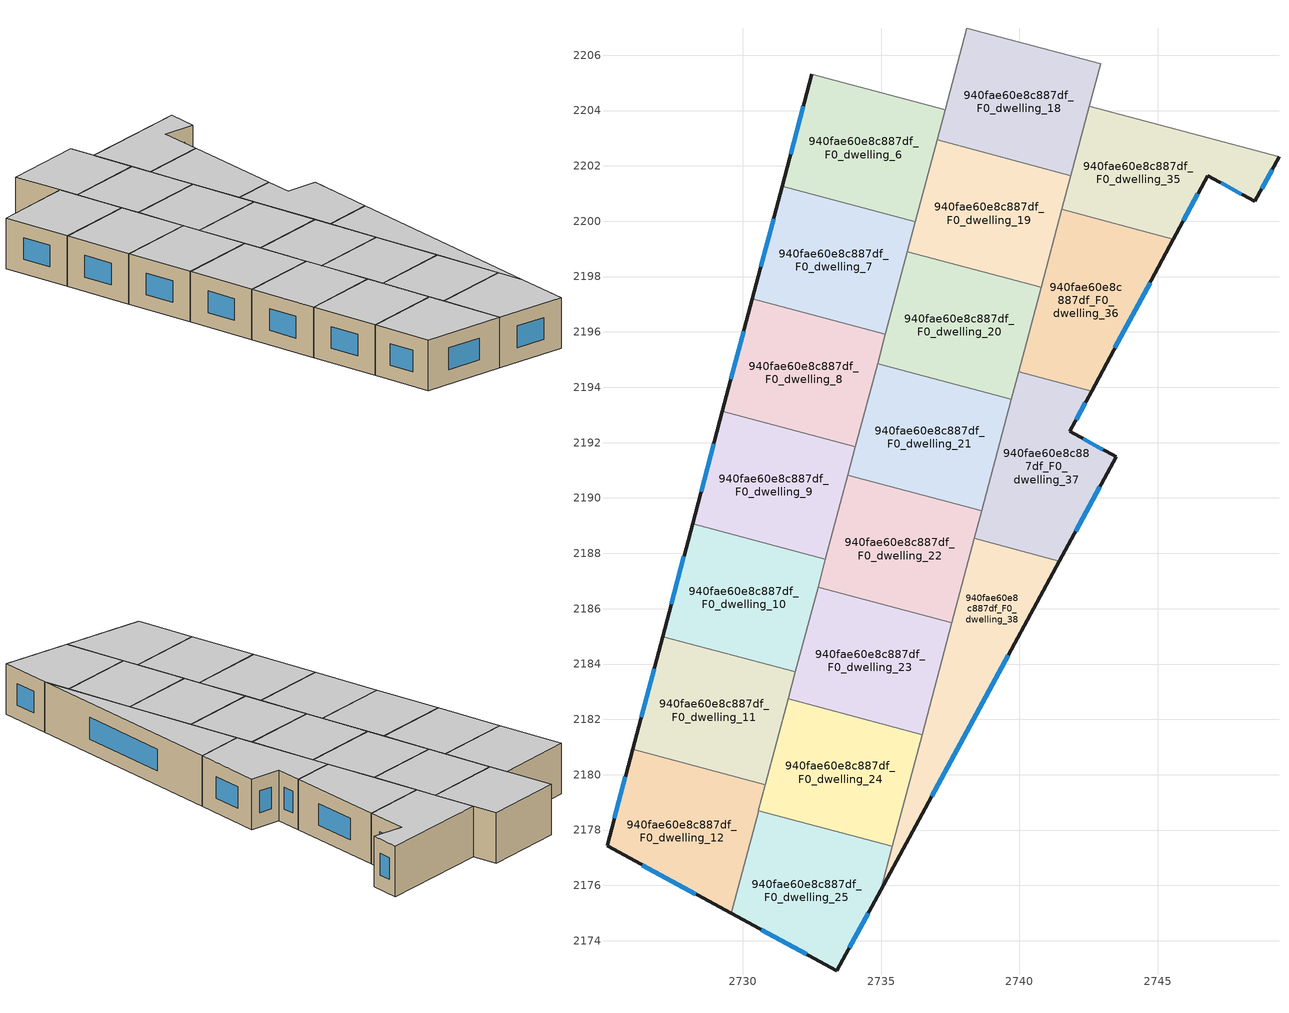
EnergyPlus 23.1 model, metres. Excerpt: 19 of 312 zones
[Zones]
940fae60e8c887df_F0_dwelling_10
 floor ground (EU_floor_Construction): 2732.99,2187.78 2731.91,2183.71 2727.11,2184.99 2728.19,2189.06 z0
 wall outside (EU_wall_Construction): 2728.19,2189.06 2727.11,2184.99 z0:3
 wall to 940fae60e8c887df_F0_dwelling_11 (EU_wall_Construction): 2727.11,2184.99 2731.91,2183.71 z0:3
 wall to 940fae60e8c887df_F0_dwelling_9 (EU_wall_Construction): 2732.99,2187.78 2728.19,2189.06 z0:3
 wall to 940fae60e8c887df_F0_dwelling_23 (EU_wall_Construction): 2731.91,2183.71 2732.72,2186.78 z0:3
 wall to 940fae60e8c887df_F0_dwelling_22 (EU_wall_Construction): 2732.72,2186.78 2732.99,2187.78 z0:3
 window (EU_Window_Construction): 2727.88,2187.9 2727.42,2186.15 z0.86:2.14
 ceiling to 940fae60e8c887df_F1_dwelling_10 (EU_floor_Construction): 2731.91,2183.71 2732.99,2187.78 2728.19,2189.06 2727.11,2184.99 z3
940fae60e8c887df_F0_dwelling_11
 floor ground (EU_floor_Construction): 2731.91,2183.71 2730.82,2179.64 2726.03,2180.92 2727.11,2184.99 z0
 wall outside (EU_wall_Construction): 2727.11,2184.99 2726.03,2180.92 z0:3
 wall to 940fae60e8c887df_F0_dwelling_12 (EU_wall_Construction): 2726.03,2180.92 2730.82,2179.64 z0:3
 wall to 940fae60e8c887df_F0_dwelling_24 (EU_wall_Construction): 2730.82,2179.64 2731.65,2182.74 z0:3
 wall to 940fae60e8c887df_F0_dwelling_23 (EU_wall_Construction): 2731.65,2182.74 2731.91,2183.71 z0:3
 window (EU_Window_Construction): 2726.8,2183.83 2726.33,2182.08 z0.86:2.14
 ceiling to 940fae60e8c887df_F1_dwelling_11 (EU_floor_Construction): 2730.82,2179.64 2731.91,2183.71 2727.11,2184.99 2726.03,2180.92 z3
940fae60e8c887df_F0_dwelling_12
 floor ground (EU_floor_Construction): 2730.82,2179.64 2729.58,2174.99 2725.1,2177.43 2726.03,2180.92 z0
 wall outside (EU_wall_Construction): 2726.03,2180.92 2725.1,2177.43 2729.58,2174.99 z0:3
 wall to 940fae60e8c887df_F0_dwelling_25 (EU_wall_Construction): 2729.58,2174.99 2730.57,2178.7 z0:3
 wall to 940fae60e8c887df_F0_dwelling_24 (EU_wall_Construction): 2730.57,2178.7 2730.82,2179.64 z0:3
 window (EU_Window_Construction): 2726.38,2176.73 2728.3,2175.69 / 2725.76,2179.92 2725.36,2178.42 z0.86:2.14
 ceiling to 940fae60e8c887df_F1_dwelling_12 (EU_floor_Construction): 2729.58,2174.99 2730.82,2179.64 2726.03,2180.92 2725.1,2177.43 z3
940fae60e8c887df_F0_dwelling_18
 floor ground (EU_floor_Construction): 2742.94,2205.69 2741.86,2201.65 2737.03,2202.93 2738.1,2206.97 z0
 wall to 940fae60e8c887df_F0_dwelling_19 (EU_wall_Construction): 2737.03,2202.93 2741.86,2201.65 z0:3
 wall to 940fae60e8c887df_F0_dwelling_17 (EU_wall_Construction): 2742.94,2205.69 2738.1,2206.97 z0:3
 wall to 940fae60e8c887df_F0_dwelling_5 (EU_wall_Construction): 2738.1,2206.97 2737.32,2204.03 z0:3
 wall to 940fae60e8c887df_F0_dwelling_35 (EU_wall_Construction): 2741.86,2201.65 2742.53,2204.15 z0:3
 wall to 940fae60e8c887df_F0_dwelling_34 (EU_wall_Construction): 2742.53,2204.15 2742.94,2205.69 z0:3
 wall to 940fae60e8c887df_F0_dwelling_6 (EU_wall_Construction): 2737.32,2204.03 2737.03,2202.94 z0:3
 ceiling to 940fae60e8c887df_F1_dwelling_18 (EU_floor_Construction): 2741.86,2201.65 2742.94,2205.69 2738.1,2206.97 2737.03,2202.93 z3
940fae60e8c887df_F0_dwelling_19
 floor ground (EU_floor_Construction): 2741.86,2201.65 2740.79,2197.61 2735.95,2198.9 2737.03,2202.93 z0
 wall to 940fae60e8c887df_F0_dwelling_20 (EU_wall_Construction): 2735.95,2198.9 2740.79,2197.61 z0:3
 wall to 940fae60e8c887df_F0_dwelling_6 (EU_wall_Construction): 2737.03,2202.93 2736.24,2199.97 z0:3
 wall to 940fae60e8c887df_F0_dwelling_36 (EU_wall_Construction): 2740.79,2197.61 2741.54,2200.42 z0:3
 wall to 940fae60e8c887df_F0_dwelling_35 (EU_wall_Construction): 2741.54,2200.42 2741.86,2201.65 z0:3
 wall to 940fae60e8c887df_F0_dwelling_7 (EU_wall_Construction): 2736.24,2199.97 2735.95,2198.9 z0:3
 ceiling to 940fae60e8c887df_F1_dwelling_19 (EU_floor_Construction): 2740.79,2197.61 2741.86,2201.65 2737.03,2202.93 2735.95,2198.9 z3
940fae60e8c887df_F0_dwelling_20
 floor ground (EU_floor_Construction): 2740.79,2197.61 2739.71,2193.57 2734.87,2194.86 2735.95,2198.9 z0
 wall to 940fae60e8c887df_F0_dwelling_21 (EU_wall_Construction): 2734.87,2194.86 2739.71,2193.57 z0:3
 wall to 940fae60e8c887df_F0_dwelling_7 (EU_wall_Construction): 2735.95,2198.9 2735.16,2195.91 z0:3
 wall to 940fae60e8c887df_F0_dwelling_37 (EU_wall_Construction): 2739.71,2193.57 2739.97,2194.56 z0:3
 wall to 940fae60e8c887df_F0_dwelling_36 (EU_wall_Construction): 2739.97,2194.56 2740.79,2197.61 z0:3
 wall to 940fae60e8c887df_F0_dwelling_8 (EU_wall_Construction): 2735.16,2195.91 2734.87,2194.86 z0:3
 ceiling to 940fae60e8c887df_F1_dwelling_20 (EU_floor_Construction): 2739.71,2193.57 2740.79,2197.61 2735.95,2198.9 2734.87,2194.86 z3
940fae60e8c887df_F0_dwelling_21
 floor ground (EU_floor_Construction): 2739.71,2193.57 2738.64,2189.53 2733.8,2190.82 2734.87,2194.86 z0
 wall to 940fae60e8c887df_F0_dwelling_22 (EU_wall_Construction): 2733.8,2190.82 2738.64,2189.53 z0:3
 wall to 940fae60e8c887df_F0_dwelling_8 (EU_wall_Construction): 2734.87,2194.86 2734.07,2191.85 z0:3
 wall to 940fae60e8c887df_F0_dwelling_37 (EU_wall_Construction): 2738.64,2189.53 2739.71,2193.57 z0:3
 wall to 940fae60e8c887df_F0_dwelling_9 (EU_wall_Construction): 2734.07,2191.85 2733.8,2190.82 z0:3
 ceiling to 940fae60e8c887df_F1_dwelling_21 (EU_floor_Construction): 2738.64,2189.53 2739.71,2193.57 2734.87,2194.86 2733.8,2190.82 z3
940fae60e8c887df_F0_dwelling_22
 floor ground (EU_floor_Construction): 2738.64,2189.53 2737.56,2185.49 2732.72,2186.78 2733.8,2190.82 z0
 wall to 940fae60e8c887df_F0_dwelling_23 (EU_wall_Construction): 2732.72,2186.78 2737.56,2185.49 z0:3
 wall to 940fae60e8c887df_F0_dwelling_9 (EU_wall_Construction): 2733.8,2190.82 2732.99,2187.78 z0:3
 wall to 940fae60e8c887df_F0_dwelling_38 (EU_wall_Construction): 2737.56,2185.49 2738.37,2188.54 z0:3
 wall to 940fae60e8c887df_F0_dwelling_37 (EU_wall_Construction): 2738.37,2188.54 2738.63,2189.53 z0:3
 ceiling to 940fae60e8c887df_F1_dwelling_22 (EU_floor_Construction): 2737.56,2185.49 2738.64,2189.53 2733.8,2190.82 2732.72,2186.78 z3
940fae60e8c887df_F0_dwelling_23
 floor ground (EU_floor_Construction): 2737.56,2185.49 2736.48,2181.45 2731.65,2182.74 2732.72,2186.78 z0
 wall to 940fae60e8c887df_F0_dwelling_24 (EU_wall_Construction): 2731.65,2182.74 2736.48,2181.45 z0:3
 wall to 940fae60e8c887df_F0_dwelling_38 (EU_wall_Construction): 2736.48,2181.45 2737.56,2185.49 z0:3
 ceiling to 940fae60e8c887df_F1_dwelling_23 (EU_floor_Construction): 2736.48,2181.45 2737.56,2185.49 2732.72,2186.78 2731.65,2182.74 z3
940fae60e8c887df_F0_dwelling_24
 floor ground (EU_floor_Construction): 2736.48,2181.45 2735.41,2177.41 2730.57,2178.7 2731.65,2182.74 z0
 wall to 940fae60e8c887df_F0_dwelling_25 (EU_wall_Construction): 2730.57,2178.7 2735.41,2177.41 z0:3
 wall to 940fae60e8c887df_F0_dwelling_38 (EU_wall_Construction): 2735.41,2177.41 2736.48,2181.45 z0:3
 ceiling to 940fae60e8c887df_F1_dwelling_24 (EU_floor_Construction): 2735.41,2177.41 2736.48,2181.45 2731.65,2182.74 2730.57,2178.7 z3
940fae60e8c887df_F0_dwelling_25
 floor ground (EU_floor_Construction): 2735.41,2177.41 2734.99,2175.83 2733.4,2172.92 2729.58,2174.99 2730.57,2178.7 z0
 wall outside (EU_wall_Construction): 2729.58,2174.99 2733.4,2172.92 2734.99,2175.83 z0:3
 wall to 940fae60e8c887df_F0_dwelling_38 (EU_wall_Construction): 2734.99,2175.83 2735.41,2177.41 z0:3
 window (EU_Window_Construction): 2733.86,2173.75 2734.53,2175 / 2730.68,2174.4 2732.31,2173.51 z0.86:2.14
 ceiling to 940fae60e8c887df_F1_dwelling_25 (EU_floor_Construction): 2733.4,2172.92 2734.99,2175.83 2735.41,2177.41 2730.57,2178.7 2729.58,2174.99 z3
940fae60e8c887df_F0_dwelling_35
 floor ground (EU_floor_Construction): 2749.38,2202.32 2748.51,2200.71 2746.8,2201.65 2745.56,2199.35 2741.54,2200.42 2742.53,2204.15 z0
 wall outside (EU_wall_Construction): 2745.56,2199.35 2746.8,2201.65 2748.51,2200.71 2749.38,2202.32 z0:3
 wall to 940fae60e8c887df_F0_dwelling_36 (EU_wall_Construction): 2741.54,2200.42 2745.56,2199.35 z0:3
 wall to 940fae60e8c887df_F0_dwelling_34 (EU_wall_Construction): 2749.38,2202.32 2742.53,2204.15 z0:3
 window (EU_Window_Construction): 2748.75,2201.17 2749.13,2201.86 / 2747.29,2201.38 2748.02,2200.98 / 2745.92,2200.01 2746.45,2200.99 z0.86:2.14
 ceiling to 940fae60e8c887df_F1_dwelling_35 (EU_floor_Construction): 2748.51,2200.71 2749.38,2202.32 2742.53,2204.15 2741.54,2200.42 2745.56,2199.35 2746.8,2201.65 z3
940fae60e8c887df_F0_dwelling_36
 floor ground (EU_floor_Construction): 2745.56,2199.35 2742.6,2193.86 2739.97,2194.56 2741.54,2200.42 z0
 wall outside (EU_wall_Construction): 2742.6,2193.86 2745.56,2199.35 z0:3
 wall to 940fae60e8c887df_F0_dwelling_37 (EU_wall_Construction): 2739.97,2194.56 2742.6,2193.86 z0:3
 window (EU_Window_Construction): 2743.45,2195.43 2744.72,2197.78 z0.86:2.14
 ceiling to 940fae60e8c887df_F1_dwelling_36 (EU_floor_Construction): 2742.6,2193.86 2745.56,2199.35 2741.54,2200.42 2739.97,2194.56 z3
940fae60e8c887df_F0_dwelling_37
 floor ground (EU_floor_Construction): 2742.6,2193.86 2741.82,2192.4 2743.49,2191.49 2741.45,2187.72 2738.37,2188.54 2739.97,2194.56 z0
 wall outside (EU_wall_Construction): 2741.45,2187.72 2743.49,2191.49 2741.82,2192.4 2742.6,2193.86 z0:3
 wall to 940fae60e8c887df_F0_dwelling_38 (EU_wall_Construction): 2738.37,2188.54 2741.45,2187.72 z0:3
 window (EU_Window_Construction): 2742.05,2192.82 2742.38,2193.44 / 2743.02,2191.75 2742.3,2192.14 / 2742.03,2188.8 2742.91,2190.41 z0.86:2.14
 ceiling to 940fae60e8c887df_F1_dwelling_37 (EU_floor_Construction): 2741.45,2187.72 2743.49,2191.49 2741.82,2192.4 2742.6,2193.86 2739.97,2194.56 2738.37,2188.54 z3
940fae60e8c887df_F0_dwelling_38
 floor ground (EU_floor_Construction): 2741.45,2187.72 2734.99,2175.83 2738.37,2188.54 z0
 wall outside (EU_wall_Construction): 2734.99,2175.83 2741.45,2187.72 z0:3
 window (EU_Window_Construction): 2736.83,2179.23 2739.6,2184.32 z0.86:2.14
 ceiling to 940fae60e8c887df_F1_dwelling_38 (EU_floor_Construction): 2734.99,2175.83 2741.45,2187.72 2738.37,2188.54 z3
940fae60e8c887df_F0_dwelling_6
 floor ground (EU_floor_Construction): 2737.32,2204.03 2736.24,2199.97 2731.43,2201.25 2732.5,2205.31 z0
 wall outside (EU_wall_Construction): 2732.5,2205.31 2731.43,2201.25 z0:3
 wall to 940fae60e8c887df_F0_dwelling_7 (EU_wall_Construction): 2731.43,2201.25 2736.24,2199.97 z0:3
 wall to 940fae60e8c887df_F0_dwelling_5 (EU_wall_Construction): 2737.32,2204.03 2732.5,2205.31 z0:3
 window (EU_Window_Construction): 2732.2,2204.15 2731.73,2202.41 z0.86:2.14
 ceiling to 940fae60e8c887df_F1_dwelling_6 (EU_floor_Construction): 2736.24,2199.97 2737.32,2204.03 2732.5,2205.31 2731.43,2201.25 z3
940fae60e8c887df_F0_dwelling_7
 floor ground (EU_floor_Construction): 2736.24,2199.97 2735.16,2195.91 2730.35,2197.19 2731.43,2201.25 z0
 wall outside (EU_wall_Construction): 2731.43,2201.25 2730.35,2197.19 z0:3
 wall to 940fae60e8c887df_F0_dwelling_8 (EU_wall_Construction): 2730.35,2197.19 2735.16,2195.91 z0:3
 window (EU_Window_Construction): 2731.12,2200.09 2730.66,2198.35 z0.86:2.14
 ceiling to 940fae60e8c887df_F1_dwelling_7 (EU_floor_Construction): 2735.16,2195.91 2736.24,2199.97 2731.43,2201.25 2730.35,2197.19 z3
940fae60e8c887df_F0_dwelling_8
 floor ground (EU_floor_Construction): 2735.16,2195.91 2734.07,2191.85 2729.27,2193.13 2730.35,2197.19 z0
 wall outside (EU_wall_Construction): 2730.35,2197.19 2729.27,2193.13 z0:3
 wall to 940fae60e8c887df_F0_dwelling_9 (EU_wall_Construction): 2729.27,2193.13 2734.07,2191.85 z0:3
 window (EU_Window_Construction): 2730.04,2196.03 2729.58,2194.29 z0.86:2.14
 ceiling to 940fae60e8c887df_F1_dwelling_8 (EU_floor_Construction): 2734.07,2191.85 2735.16,2195.91 2730.35,2197.19 2729.27,2193.13 z3
940fae60e8c887df_F0_dwelling_9
 floor ground (EU_floor_Construction): 2734.07,2191.85 2732.99,2187.78 2728.19,2189.06 2729.27,2193.13 z0
 wall outside (EU_wall_Construction): 2729.27,2193.13 2728.19,2189.06 z0:3
 window (EU_Window_Construction): 2728.96,2191.97 2728.5,2190.22 z0.86:2.14
 ceiling to 940fae60e8c887df_F1_dwelling_9 (EU_floor_Construction): 2732.99,2187.78 2734.07,2191.85 2729.27,2193.13 2728.19,2189.06 z3
[Building]
EU S2 Campaign: North Axis=0; Terrain=City; Solar Distribution=FullExterior
[Site:Location]
Helsinki-Vantaa.AP: Latitude=60.317; Longitude=24.963; Time Zone=2; Elevation=54.6
[SizingPeriod:WeatherFileDays]
AnnualSizingPeriod: Begin Month=1; Begin Day of Month=1; End Month=12; End Day of Month=31; Day of Week for Start Day=Monday; Use Weather File Daylight Saving Period=No; Use Weather File Rain and Snow Indicators=No
[MATERIAL]
EU_InternalMass_Material: Roughness=MediumRough; Thickness=0.1; Conductivity=1; Density=1800; Specific Heat=900; Thermal Absorptance=0.9; Solar Absorptance=0.7; Visible Absorptance=0.7
[MATERIAL:NOMASS] Roughness=MediumRough; Thermal Absorptance=0.9; Solar Absorptance=0.7; Visible Absorptance=0.7
Name | Thermal Resistance
EU_wall_NoMass | 5.91765
EU_floor_NoMass | 6.2875
[WINDOWMATERIAL:SIMPLEGLAZINGSYSTEM]
EU_Window_SimpleGlazing: UFactor=0.994035; Solar Heat Gain Coefficient=0.7; Visible Transmittance=0.7
[CONSTRUCTION]
EU_wall_Construction: EU_wall_NoMass
EU_floor_Construction: EU_floor_NoMass
EU_Window_Construction: EU_Window_SimpleGlazing
EU_InternalMass_Construction: EU_InternalMass_Material
[ZONE] Type=1; Multiplier=1; Ceiling Height=autocalculate; Floor Area=autocalculate; Part of Total Floor Area=Yes
Name | Volume
940fae60e8c887df_F0_dwelling_10 | 62.748
940fae60e8c887df_F0_dwelling_11; 940fae60e8c887df_F0_dwelling_19; 940fae60e8c887df_F0_dwelling_22; 940fae60e8c887df_F0_dwelling_23 | 62.7598
940fae60e8c887df_F0_dwelling_12 | 62.7502
940fae60e8c887df_F0_dwelling_18 | 62.7671
940fae60e8c887df_F0_dwelling_20 | 62.759
940fae60e8c887df_F0_dwelling_21; 940fae60e8c887df_F0_dwelling_24 | 62.7605
940fae60e8c887df_F0_dwelling_25 | 62.7678
940fae60e8c887df_F0_dwelling_35 | 62.7576
940fae60e8c887df_F0_dwelling_36 | 62.7495
940fae60e8c887df_F0_dwelling_37 | 62.7517
940fae60e8c887df_F0_dwelling_38 | 62.7488
940fae60e8c887df_F0_dwelling_6; 940fae60e8c887df_F0_dwelling_7 | 62.751
940fae60e8c887df_F0_dwelling_8 | 62.7561
940fae60e8c887df_F0_dwelling_9 | 62.7429
[INTERNALMASS] Construction=EU_InternalMass_Construction
Name | Zone or ZoneList | Surface Area
940fae60e8c887df_F0_dwelling_6_EU_InternalMass | 940fae60e8c887df_F0_dwelling_6 | 20.9168
940fae60e8c887df_F0_dwelling_7_EU_InternalMass | 940fae60e8c887df_F0_dwelling_7 | 20.9174
940fae60e8c887df_F0_dwelling_8_EU_InternalMass | 940fae60e8c887df_F0_dwelling_8 | 20.9185
940fae60e8c887df_F0_dwelling_9_EU_InternalMass | 940fae60e8c887df_F0_dwelling_9 | 20.9143
940fae60e8c887df_F0_dwelling_10_EU_InternalMass | 940fae60e8c887df_F0_dwelling_10 | 20.9162
940fae60e8c887df_F0_dwelling_11_EU_InternalMass | 940fae60e8c887df_F0_dwelling_11 | 20.92
940fae60e8c887df_F0_dwelling_12_EU_InternalMass | 940fae60e8c887df_F0_dwelling_12 | 20.9169
940fae60e8c887df_F0_dwelling_18_EU_InternalMass | 940fae60e8c887df_F0_dwelling_18 | 20.9225
940fae60e8c887df_F0_dwelling_19_EU_InternalMass | 940fae60e8c887df_F0_dwelling_19 | 20.9199
940fae60e8c887df_F0_dwelling_20_EU_InternalMass | 940fae60e8c887df_F0_dwelling_20 | 20.9199
940fae60e8c887df_F0_dwelling_21_EU_InternalMass | 940fae60e8c887df_F0_dwelling_21 | 20.9199
940fae60e8c887df_F0_dwelling_22_EU_InternalMass | 940fae60e8c887df_F0_dwelling_22 | 20.9199
940fae60e8c887df_F0_dwelling_23_EU_InternalMass | 940fae60e8c887df_F0_dwelling_23 | 20.9199
940fae60e8c887df_F0_dwelling_24_EU_InternalMass | 940fae60e8c887df_F0_dwelling_24 | 20.9199
940fae60e8c887df_F0_dwelling_25_EU_InternalMass | 940fae60e8c887df_F0_dwelling_25 | 20.9226
940fae60e8c887df_F0_dwelling_35_EU_InternalMass | 940fae60e8c887df_F0_dwelling_35 | 20.9193
940fae60e8c887df_F0_dwelling_36_EU_InternalMass | 940fae60e8c887df_F0_dwelling_36 | 20.9166
940fae60e8c887df_F0_dwelling_37_EU_InternalMass | 940fae60e8c887df_F0_dwelling_37 | 20.9171
940fae60e8c887df_F0_dwelling_38_EU_InternalMass | 940fae60e8c887df_F0_dwelling_38 | 20.9163
[OTHEREQUIPMENT] Fuel Type=Electricity; Design Level Calculation Method=Watts/Area; Power per Zone Floor Area=1; Fraction Latent=0; Fraction Radiant=0; Fraction Lost=0; Carbon Dioxide Generation Rate=0; EndUse Subcategory=EU_Step8_InternalGains
Name | Zone or ZoneList or Space or SpaceList | Schedule
EU_Step8_InternalGain_940fae60e8c887df_F0_dwelling_6_f000 | 940fae60e8c887df_F0_dwelling_6 | EU_Step8_GainSchedule_940fae60e8c887df_F0_dwelling_6_f000
EU_Step8_InternalGain_940fae60e8c887df_F0_dwelling_7_f000 | 940fae60e8c887df_F0_dwelling_7 | EU_Step8_GainSchedule_940fae60e8c887df_F0_dwelling_7_f000
EU_Step8_InternalGain_940fae60e8c887df_F0_dwelling_8_f000 | 940fae60e8c887df_F0_dwelling_8 | EU_Step8_GainSchedule_940fae60e8c887df_F0_dwelling_8_f000
EU_Step8_InternalGain_940fae60e8c887df_F0_dwelling_9_f000 | 940fae60e8c887df_F0_dwelling_9 | EU_Step8_GainSchedule_940fae60e8c887df_F0_dwelling_9_f000
EU_Step8_InternalGain_940fae60e8c887df_F0_dwelling_10_f000 | 940fae60e8c887df_F0_dwelling_10 | EU_Step8_GainSchedule_940fae60e8c887df_F0_dwelling_10_f000
EU_Step8_InternalGain_940fae60e8c887df_F0_dwelling_11_f000 | 940fae60e8c887df_F0_dwelling_11 | EU_Step8_GainSchedule_940fae60e8c887df_F0_dwelling_11_f000
EU_Step8_InternalGain_940fae60e8c887df_F0_dwelling_12_f000 | 940fae60e8c887df_F0_dwelling_12 | EU_Step8_GainSchedule_940fae60e8c887df_F0_dwelling_12_f000
EU_Step8_InternalGain_940fae60e8c887df_F0_dwelling_18_f000 | 940fae60e8c887df_F0_dwelling_18 | EU_Step8_GainSchedule_940fae60e8c887df_F0_dwelling_18_f000
EU_Step8_InternalGain_940fae60e8c887df_F0_dwelling_19_f000 | 940fae60e8c887df_F0_dwelling_19 | EU_Step8_GainSchedule_940fae60e8c887df_F0_dwelling_19_f000
EU_Step8_InternalGain_940fae60e8c887df_F0_dwelling_20_f000 | 940fae60e8c887df_F0_dwelling_20 | EU_Step8_GainSchedule_940fae60e8c887df_F0_dwelling_20_f000
EU_Step8_InternalGain_940fae60e8c887df_F0_dwelling_21_f000 | 940fae60e8c887df_F0_dwelling_21 | EU_Step8_GainSchedule_940fae60e8c887df_F0_dwelling_21_f000
EU_Step8_InternalGain_940fae60e8c887df_F0_dwelling_22_f000 | 940fae60e8c887df_F0_dwelling_22 | EU_Step8_GainSchedule_940fae60e8c887df_F0_dwelling_22_f000
EU_Step8_InternalGain_940fae60e8c887df_F0_dwelling_23_f000 | 940fae60e8c887df_F0_dwelling_23 | EU_Step8_GainSchedule_940fae60e8c887df_F0_dwelling_23_f000
EU_Step8_InternalGain_940fae60e8c887df_F0_dwelling_24_f000 | 940fae60e8c887df_F0_dwelling_24 | EU_Step8_GainSchedule_940fae60e8c887df_F0_dwelling_24_f000
EU_Step8_InternalGain_940fae60e8c887df_F0_dwelling_25_f000 | 940fae60e8c887df_F0_dwelling_25 | EU_Step8_GainSchedule_940fae60e8c887df_F0_dwelling_25_f000
EU_Step8_InternalGain_940fae60e8c887df_F0_dwelling_35_f000 | 940fae60e8c887df_F0_dwelling_35 | EU_Step8_GainSchedule_940fae60e8c887df_F0_dwelling_35_f000
EU_Step8_InternalGain_940fae60e8c887df_F0_dwelling_36_f000 | 940fae60e8c887df_F0_dwelling_36 | EU_Step8_GainSchedule_940fae60e8c887df_F0_dwelling_36_f000
EU_Step8_InternalGain_940fae60e8c887df_F0_dwelling_37_f000 | 940fae60e8c887df_F0_dwelling_37 | EU_Step8_GainSchedule_940fae60e8c887df_F0_dwelling_37_f000
EU_Step8_InternalGain_940fae60e8c887df_F0_dwelling_38_f000 | 940fae60e8c887df_F0_dwelling_38 | EU_Step8_GainSchedule_940fae60e8c887df_F0_dwelling_38_f000
[ZONEVENTILATION:DESIGNFLOWRATE] Schedule=EU_AlwaysOn; Design Flow Rate Calculation Method=AirChanges/Hour; Air Changes per Hour=0.596421; Ventilation Type=Natural; Fan Pressure Rise=0; Fan Total Efficiency=1; Constant Term Coefficient=1; Temperature Term Coefficient=0; Velocity Term Coefficient=0; Velocity Squared Term Coefficient=0; Minimum Indoor Temperature=-100; Maximum Indoor Temperature=100; Delta Temperature=-100; Minimum Outdoor Temperature=-100; Maximum Outdoor Temperature=100; Maximum Wind Speed=40
Name | Zone or ZoneList or Space or SpaceList
EU_ConstantAir_940fae60e8c887df_F0_dwelling_6 | 940fae60e8c887df_F0_dwelling_6
EU_ConstantAir_940fae60e8c887df_F0_dwelling_7 | 940fae60e8c887df_F0_dwelling_7
EU_ConstantAir_940fae60e8c887df_F0_dwelling_8 | 940fae60e8c887df_F0_dwelling_8
EU_ConstantAir_940fae60e8c887df_F0_dwelling_9 | 940fae60e8c887df_F0_dwelling_9
EU_ConstantAir_940fae60e8c887df_F0_dwelling_10 | 940fae60e8c887df_F0_dwelling_10
EU_ConstantAir_940fae60e8c887df_F0_dwelling_11 | 940fae60e8c887df_F0_dwelling_11
EU_ConstantAir_940fae60e8c887df_F0_dwelling_12 | 940fae60e8c887df_F0_dwelling_12
EU_ConstantAir_940fae60e8c887df_F0_dwelling_18 | 940fae60e8c887df_F0_dwelling_18
EU_ConstantAir_940fae60e8c887df_F0_dwelling_19 | 940fae60e8c887df_F0_dwelling_19
EU_ConstantAir_940fae60e8c887df_F0_dwelling_20 | 940fae60e8c887df_F0_dwelling_20
EU_ConstantAir_940fae60e8c887df_F0_dwelling_21 | 940fae60e8c887df_F0_dwelling_21
EU_ConstantAir_940fae60e8c887df_F0_dwelling_22 | 940fae60e8c887df_F0_dwelling_22
EU_ConstantAir_940fae60e8c887df_F0_dwelling_23 | 940fae60e8c887df_F0_dwelling_23
EU_ConstantAir_940fae60e8c887df_F0_dwelling_24 | 940fae60e8c887df_F0_dwelling_24
EU_ConstantAir_940fae60e8c887df_F0_dwelling_25 | 940fae60e8c887df_F0_dwelling_25
EU_ConstantAir_940fae60e8c887df_F0_dwelling_35 | 940fae60e8c887df_F0_dwelling_35
EU_ConstantAir_940fae60e8c887df_F0_dwelling_36 | 940fae60e8c887df_F0_dwelling_36
EU_ConstantAir_940fae60e8c887df_F0_dwelling_37 | 940fae60e8c887df_F0_dwelling_37
EU_ConstantAir_940fae60e8c887df_F0_dwelling_38 | 940fae60e8c887df_F0_dwelling_38
[HVACTEMPLATE:THERMOSTAT] Constant Heating Setpoint=20; Constant Cooling Setpoint=50
EU_HeatOnly_940fae60e8c887df_F0_dwelling_0; EU_HeatOnly_940fae60e8c887df_F0_dwelling_1; EU_HeatOnly_940fae60e8c887df_F0_dwelling_2; EU_HeatOnly_940fae60e8c887df_F0_dwelling_3; EU_HeatOnly_940fae60e8c887df_F0_dwelling_4; EU_HeatOnly_940fae60e8c887df_F0_dwelling_5; EU_HeatOnly_940fae60e8c887df_F0_dwelling_6; EU_HeatOnly_940fae60e8c887df_F0_dwelling_7; EU_HeatOnly_940fae60e8c887df_F0_dwelling_8; EU_HeatOnly_940fae60e8c887df_F0_dwelling_9; EU_HeatOnly_940fae60e8c887df_F0_dwelling_10; EU_HeatOnly_940fae60e8c887df_F0_dwelling_11; EU_HeatOnly_940fae60e8c887df_F0_dwelling_12; EU_HeatOnly_940fae60e8c887df_F0_dwelling_13; EU_HeatOnly_940fae60e8c887df_F0_dwelling_14; EU_HeatOnly_940fae60e8c887df_F0_dwelling_15; EU_HeatOnly_940fae60e8c887df_F0_dwelling_16; EU_HeatOnly_940fae60e8c887df_F0_dwelling_17; EU_HeatOnly_940fae60e8c887df_F0_dwelling_18; EU_HeatOnly_940fae60e8c887df_F0_dwelling_19; EU_HeatOnly_940fae60e8c887df_F0_dwelling_20; EU_HeatOnly_940fae60e8c887df_F0_dwelling_21; EU_HeatOnly_940fae60e8c887df_F0_dwelling_22; EU_HeatOnly_940fae60e8c887df_F0_dwelling_23; EU_HeatOnly_940fae60e8c887df_F0_dwelling_24; EU_HeatOnly_940fae60e8c887df_F0_dwelling_25; EU_HeatOnly_940fae60e8c887df_F0_dwelling_26; EU_HeatOnly_940fae60e8c887df_F0_dwelling_27; EU_HeatOnly_940fae60e8c887df_F0_dwelling_28; EU_HeatOnly_940fae60e8c887df_F0_dwelling_29; EU_HeatOnly_940fae60e8c887df_F0_dwelling_30; EU_HeatOnly_940fae60e8c887df_F0_dwelling_31; EU_HeatOnly_940fae60e8c887df_F0_dwelling_32; EU_HeatOnly_940fae60e8c887df_F0_dwelling_33; EU_HeatOnly_940fae60e8c887df_F0_dwelling_34; EU_HeatOnly_940fae60e8c887df_F0_dwelling_35; EU_HeatOnly_940fae60e8c887df_F0_dwelling_36; EU_HeatOnly_940fae60e8c887df_F0_dwelling_37; EU_HeatOnly_940fae60e8c887df_F0_dwelling_38; EU_HeatOnly_940fae60e8c887df_F1_dwelling_0; EU_HeatOnly_940fae60e8c887df_F1_dwelling_1; EU_HeatOnly_940fae60e8c887df_F1_dwelling_2; EU_HeatOnly_940fae60e8c887df_F1_dwelling_3; EU_HeatOnly_940fae60e8c887df_F1_dwelling_4; EU_HeatOnly_940fae60e8c887df_F1_dwelling_5; EU_HeatOnly_940fae60e8c887df_F1_dwelling_6; EU_HeatOnly_940fae60e8c887df_F1_dwelling_7; EU_HeatOnly_940fae60e8c887df_F1_dwelling_8; EU_HeatOnly_940fae60e8c887df_F1_dwelling_9; EU_HeatOnly_940fae60e8c887df_F1_dwelling_10; EU_HeatOnly_940fae60e8c887df_F1_dwelling_11; EU_HeatOnly_940fae60e8c887df_F1_dwelling_12; EU_HeatOnly_940fae60e8c887df_F1_dwelling_13; EU_HeatOnly_940fae60e8c887df_F1_dwelling_14; EU_HeatOnly_940fae60e8c887df_F1_dwelling_15; EU_HeatOnly_940fae60e8c887df_F1_dwelling_16; EU_HeatOnly_940fae60e8c887df_F1_dwelling_17; EU_HeatOnly_940fae60e8c887df_F1_dwelling_18; EU_HeatOnly_940fae60e8c887df_F1_dwelling_19; EU_HeatOnly_940fae60e8c887df_F1_dwelling_20; EU_HeatOnly_940fae60e8c887df_F1_dwelling_21; EU_HeatOnly_940fae60e8c887df_F1_dwelling_22; EU_HeatOnly_940fae60e8c887df_F1_dwelling_23; EU_HeatOnly_940fae60e8c887df_F1_dwelling_24; EU_HeatOnly_940fae60e8c887df_F1_dwelling_25; EU_HeatOnly_940fae60e8c887df_F1_dwelling_26; EU_HeatOnly_940fae60e8c887df_F1_dwelling_27; EU_HeatOnly_940fae60e8c887df_F1_dwelling_28; EU_HeatOnly_940fae60e8c887df_F1_dwelling_29; EU_HeatOnly_940fae60e8c887df_F1_dwelling_30; EU_HeatOnly_940fae60e8c887df_F1_dwelling_31; EU_HeatOnly_940fae60e8c887df_F1_dwelling_32; EU_HeatOnly_940fae60e8c887df_F1_dwelling_33; EU_HeatOnly_940fae60e8c887df_F1_dwelling_34; EU_HeatOnly_940fae60e8c887df_F1_dwelling_35; EU_HeatOnly_940fae60e8c887df_F1_dwelling_36; EU_HeatOnly_940fae60e8c887df_F1_dwelling_37; EU_HeatOnly_940fae60e8c887df_F1_dwelling_38; EU_HeatOnly_940fae60e8c887df_F2_dwelling_0; EU_HeatOnly_940fae60e8c887df_F2_dwelling_1; EU_HeatOnly_940fae60e8c887df_F2_dwelling_2; EU_HeatOnly_940fae60e8c887df_F2_dwelling_3; EU_HeatOnly_940fae60e8c887df_F2_dwelling_4; EU_HeatOnly_940fae60e8c887df_F2_dwelling_5; EU_HeatOnly_940fae60e8c887df_F2_dwelling_6; EU_HeatOnly_940fae60e8c887df_F2_dwelling_7; EU_HeatOnly_940fae60e8c887df_F2_dwelling_8; EU_HeatOnly_940fae60e8c887df_F2_dwelling_9; EU_HeatOnly_940fae60e8c887df_F2_dwelling_10; EU_HeatOnly_940fae60e8c887df_F2_dwelling_11; EU_HeatOnly_940fae60e8c887df_F2_dwelling_12; EU_HeatOnly_940fae60e8c887df_F2_dwelling_13; EU_HeatOnly_940fae60e8c887df_F2_dwelling_14; EU_HeatOnly_940fae60e8c887df_F2_dwelling_15; EU_HeatOnly_940fae60e8c887df_F2_dwelling_16; EU_HeatOnly_940fae60e8c887df_F2_dwelling_17; EU_HeatOnly_940fae60e8c887df_F2_dwelling_18; EU_HeatOnly_940fae60e8c887df_F2_dwelling_19; EU_HeatOnly_940fae60e8c887df_F2_dwelling_20; EU_HeatOnly_940fae60e8c887df_F2_dwelling_21; EU_HeatOnly_940fae60e8c887df_F2_dwelling_22; EU_HeatOnly_940fae60e8c887df_F2_dwelling_23; EU_HeatOnly_940fae60e8c887df_F2_dwelling_24; EU_HeatOnly_940fae60e8c887df_F2_dwelling_25; EU_HeatOnly_940fae60e8c887df_F2_dwelling_26; EU_HeatOnly_940fae60e8c887df_F2_dwelling_27; EU_HeatOnly_940fae60e8c887df_F2_dwelling_28; EU_HeatOnly_940fae60e8c887df_F2_dwelling_29; EU_HeatOnly_940fae60e8c887df_F2_dwelling_30; EU_HeatOnly_940fae60e8c887df_F2_dwelling_31; EU_HeatOnly_940fae60e8c887df_F2_dwelling_32; EU_HeatOnly_940fae60e8c887df_F2_dwelling_33; EU_HeatOnly_940fae60e8c887df_F2_dwelling_34; EU_HeatOnly_940fae60e8c887df_F2_dwelling_35; EU_HeatOnly_940fae60e8c887df_F2_dwelling_36; EU_HeatOnly_940fae60e8c887df_F2_dwelling_37; EU_HeatOnly_940fae60e8c887df_F2_dwelling_38; EU_HeatOnly_940fae60e8c887df_F3_dwelling_0; EU_HeatOnly_940fae60e8c887df_F3_dwelling_1; EU_HeatOnly_940fae60e8c887df_F3_dwelling_2; EU_HeatOnly_940fae60e8c887df_F3_dwelling_3; EU_HeatOnly_940fae60e8c887df_F3_dwelling_4; EU_HeatOnly_940fae60e8c887df_F3_dwelling_5; EU_HeatOnly_940fae60e8c887df_F3_dwelling_6; EU_HeatOnly_940fae60e8c887df_F3_dwelling_7; EU_HeatOnly_940fae60e8c887df_F3_dwelling_8; EU_HeatOnly_940fae60e8c887df_F3_dwelling_9; EU_HeatOnly_940fae60e8c887df_F3_dwelling_10; EU_HeatOnly_940fae60e8c887df_F3_dwelling_11; EU_HeatOnly_940fae60e8c887df_F3_dwelling_12; EU_HeatOnly_940fae60e8c887df_F3_dwelling_13; EU_HeatOnly_940fae60e8c887df_F3_dwelling_14; EU_HeatOnly_940fae60e8c887df_F3_dwelling_15; EU_HeatOnly_940fae60e8c887df_F3_dwelling_16; EU_HeatOnly_940fae60e8c887df_F3_dwelling_17; EU_HeatOnly_940fae60e8c887df_F3_dwelling_18; EU_HeatOnly_940fae60e8c887df_F3_dwelling_19; EU_HeatOnly_940fae60e8c887df_F3_dwelling_20; EU_HeatOnly_940fae60e8c887df_F3_dwelling_21; EU_HeatOnly_940fae60e8c887df_F3_dwelling_22; EU_HeatOnly_940fae60e8c887df_F3_dwelling_23; EU_HeatOnly_940fae60e8c887df_F3_dwelling_24; EU_HeatOnly_940fae60e8c887df_F3_dwelling_25; EU_HeatOnly_940fae60e8c887df_F3_dwelling_26; EU_HeatOnly_940fae60e8c887df_F3_dwelling_27; EU_HeatOnly_940fae60e8c887df_F3_dwelling_28; EU_HeatOnly_940fae60e8c887df_F3_dwelling_29; EU_HeatOnly_940fae60e8c887df_F3_dwelling_30; EU_HeatOnly_940fae60e8c887df_F3_dwelling_31; EU_HeatOnly_940fae60e8c887df_F3_dwelling_32; EU_HeatOnly_940fae60e8c887df_F3_dwelling_33; EU_HeatOnly_940fae60e8c887df_F3_dwelling_34; EU_HeatOnly_940fae60e8c887df_F3_dwelling_35; EU_HeatOnly_940fae60e8c887df_F3_dwelling_36; EU_HeatOnly_940fae60e8c887df_F3_dwelling_37; EU_HeatOnly_940fae60e8c887df_F3_dwelling_38; EU_HeatOnly_940fae60e8c887df_F4_dwelling_0; EU_HeatOnly_940fae60e8c887df_F4_dwelling_1; EU_HeatOnly_940fae60e8c887df_F4_dwelling_2; EU_HeatOnly_940fae60e8c887df_F4_dwelling_3; EU_HeatOnly_940fae60e8c887df_F4_dwelling_4; EU_HeatOnly_940fae60e8c887df_F4_dwelling_5; EU_HeatOnly_940fae60e8c887df_F4_dwelling_6; EU_HeatOnly_940fae60e8c887df_F4_dwelling_7; EU_HeatOnly_940fae60e8c887df_F4_dwelling_8; EU_HeatOnly_940fae60e8c887df_F4_dwelling_9; EU_HeatOnly_940fae60e8c887df_F4_dwelling_10; EU_HeatOnly_940fae60e8c887df_F4_dwelling_11; EU_HeatOnly_940fae60e8c887df_F4_dwelling_12; EU_HeatOnly_940fae60e8c887df_F4_dwelling_13; EU_HeatOnly_940fae60e8c887df_F4_dwelling_14; EU_HeatOnly_940fae60e8c887df_F4_dwelling_15; EU_HeatOnly_940fae60e8c887df_F4_dwelling_16; EU_HeatOnly_940fae60e8c887df_F4_dwelling_17; EU_HeatOnly_940fae60e8c887df_F4_dwelling_18; EU_HeatOnly_940fae60e8c887df_F4_dwelling_19; EU_HeatOnly_940fae60e8c887df_F4_dwelling_20; EU_HeatOnly_940fae60e8c887df_F4_dwelling_21; EU_HeatOnly_940fae60e8c887df_F4_dwelling_22; EU_HeatOnly_940fae60e8c887df_F4_dwelling_23; EU_HeatOnly_940fae60e8c887df_F4_dwelling_24; EU_HeatOnly_940fae60e8c887df_F4_dwelling_25; EU_HeatOnly_940fae60e8c887df_F4_dwelling_26; EU_HeatOnly_940fae60e8c887df_F4_dwelling_27; EU_HeatOnly_940fae60e8c887df_F4_dwelling_28; EU_HeatOnly_940fae60e8c887df_F4_dwelling_29; EU_HeatOnly_940fae60e8c887df_F4_dwelling_30; EU_HeatOnly_940fae60e8c887df_F4_dwelling_31; EU_HeatOnly_940fae60e8c887df_F4_dwelling_32; EU_HeatOnly_940fae60e8c887df_F4_dwelling_33; EU_HeatOnly_940fae60e8c887df_F4_dwelling_34; EU_HeatOnly_940fae60e8c887df_F4_dwelling_35; EU_HeatOnly_940fae60e8c887df_F4_dwelling_36; EU_HeatOnly_940fae60e8c887df_F4_dwelling_37; EU_HeatOnly_940fae60e8c887df_F4_dwelling_38; EU_HeatOnly_940fae60e8c887df_F5_dwelling_0; EU_HeatOnly_940fae60e8c887df_F5_dwelling_1; EU_HeatOnly_940fae60e8c887df_F5_dwelling_2; EU_HeatOnly_940fae60e8c887df_F5_dwelling_3; EU_HeatOnly_940fae60e8c887df_F5_dwelling_4; EU_HeatOnly_940fae60e8c887df_F5_dwelling_5; EU_HeatOnly_940fae60e8c887df_F5_dwelling_6; EU_HeatOnly_940fae60e8c887df_F5_dwelling_7; EU_HeatOnly_940fae60e8c887df_F5_dwelling_8; EU_HeatOnly_940fae60e8c887df_F5_dwelling_9; EU_HeatOnly_940fae60e8c887df_F5_dwelling_10; EU_HeatOnly_940fae60e8c887df_F5_dwelling_11; EU_HeatOnly_940fae60e8c887df_F5_dwelling_12; EU_HeatOnly_940fae60e8c887df_F5_dwelling_13; EU_HeatOnly_940fae60e8c887df_F5_dwelling_14; EU_HeatOnly_940fae60e8c887df_F5_dwelling_15; EU_HeatOnly_940fae60e8c887df_F5_dwelling_16; EU_HeatOnly_940fae60e8c887df_F5_dwelling_17; EU_HeatOnly_940fae60e8c887df_F5_dwelling_18; EU_HeatOnly_940fae60e8c887df_F5_dwelling_19; EU_HeatOnly_940fae60e8c887df_F5_dwelling_20; EU_HeatOnly_940fae60e8c887df_F5_dwelling_21; EU_HeatOnly_940fae60e8c887df_F5_dwelling_22; EU_HeatOnly_940fae60e8c887df_F5_dwelling_23; EU_HeatOnly_940fae60e8c887df_F5_dwelling_24; EU_HeatOnly_940fae60e8c887df_F5_dwelling_25; EU_HeatOnly_940fae60e8c887df_F5_dwelling_26; EU_HeatOnly_940fae60e8c887df_F5_dwelling_27; EU_HeatOnly_940fae60e8c887df_F5_dwelling_28; EU_HeatOnly_940fae60e8c887df_F5_dwelling_29; EU_HeatOnly_940fae60e8c887df_F5_dwelling_30; EU_HeatOnly_940fae60e8c887df_F5_dwelling_31; EU_HeatOnly_940fae60e8c887df_F5_dwelling_32; EU_HeatOnly_940fae60e8c887df_F5_dwelling_33; EU_HeatOnly_940fae60e8c887df_F5_dwelling_34; EU_HeatOnly_940fae60e8c887df_F5_dwelling_35; EU_HeatOnly_940fae60e8c887df_F5_dwelling_36; EU_HeatOnly_940fae60e8c887df_F5_dwelling_37; EU_HeatOnly_940fae60e8c887df_F5_dwelling_38; EU_HeatOnly_940fae60e8c887df_F6_dwelling_0; EU_HeatOnly_940fae60e8c887df_F6_dwelling_1; EU_HeatOnly_940fae60e8c887df_F6_dwelling_2; EU_HeatOnly_940fae60e8c887df_F6_dwelling_3; EU_HeatOnly_940fae60e8c887df_F6_dwelling_4; EU_HeatOnly_940fae60e8c887df_F6_dwelling_5; EU_HeatOnly_940fae60e8c887df_F6_dwelling_6; EU_HeatOnly_940fae60e8c887df_F6_dwelling_7; EU_HeatOnly_940fae60e8c887df_F6_dwelling_8; EU_HeatOnly_940fae60e8c887df_F6_dwelling_9; EU_HeatOnly_940fae60e8c887df_F6_dwelling_10; EU_HeatOnly_940fae60e8c887df_F6_dwelling_11; EU_HeatOnly_940fae60e8c887df_F6_dwelling_12; EU_HeatOnly_940fae60e8c887df_F6_dwelling_13; EU_HeatOnly_940fae60e8c887df_F6_dwelling_14; EU_HeatOnly_940fae60e8c887df_F6_dwelling_15; EU_HeatOnly_940fae60e8c887df_F6_dwelling_16; EU_HeatOnly_940fae60e8c887df_F6_dwelling_17; EU_HeatOnly_940fae60e8c887df_F6_dwelling_18; EU_HeatOnly_940fae60e8c887df_F6_dwelling_19; EU_HeatOnly_940fae60e8c887df_F6_dwelling_20; EU_HeatOnly_940fae60e8c887df_F6_dwelling_21; EU_HeatOnly_940fae60e8c887df_F6_dwelling_22; EU_HeatOnly_940fae60e8c887df_F6_dwelling_23; EU_HeatOnly_940fae60e8c887df_F6_dwelling_24; EU_HeatOnly_940fae60e8c887df_F6_dwelling_25; EU_HeatOnly_940fae60e8c887df_F6_dwelling_26; EU_HeatOnly_940fae60e8c887df_F6_dwelling_27; EU_HeatOnly_940fae60e8c887df_F6_dwelling_28; EU_HeatOnly_940fae60e8c887df_F6_dwelling_29; EU_HeatOnly_940fae60e8c887df_F6_dwelling_30; EU_HeatOnly_940fae60e8c887df_F6_dwelling_31; EU_HeatOnly_940fae60e8c887df_F6_dwelling_32; EU_HeatOnly_940fae60e8c887df_F6_dwelling_33; EU_HeatOnly_940fae60e8c887df_F6_dwelling_34; EU_HeatOnly_940fae60e8c887df_F6_dwelling_35; EU_HeatOnly_940fae60e8c887df_F6_dwelling_36; EU_HeatOnly_940fae60e8c887df_F6_dwelling_37; EU_HeatOnly_940fae60e8c887df_F6_dwelling_38; EU_HeatOnly_940fae60e8c887df_F7_dwelling_0; EU_HeatOnly_940fae60e8c887df_F7_dwelling_1; EU_HeatOnly_940fae60e8c887df_F7_dwelling_2; EU_HeatOnly_940fae60e8c887df_F7_dwelling_3; EU_HeatOnly_940fae60e8c887df_F7_dwelling_4; EU_HeatOnly_940fae60e8c887df_F7_dwelling_5; EU_HeatOnly_940fae60e8c887df_F7_dwelling_6; EU_HeatOnly_940fae60e8c887df_F7_dwelling_7; EU_HeatOnly_940fae60e8c887df_F7_dwelling_8; EU_HeatOnly_940fae60e8c887df_F7_dwelling_9; EU_HeatOnly_940fae60e8c887df_F7_dwelling_10; EU_HeatOnly_940fae60e8c887df_F7_dwelling_11; EU_HeatOnly_940fae60e8c887df_F7_dwelling_12; EU_HeatOnly_940fae60e8c887df_F7_dwelling_13; EU_HeatOnly_940fae60e8c887df_F7_dwelling_14; EU_HeatOnly_940fae60e8c887df_F7_dwelling_15; EU_HeatOnly_940fae60e8c887df_F7_dwelling_16; EU_HeatOnly_940fae60e8c887df_F7_dwelling_17; EU_HeatOnly_940fae60e8c887df_F7_dwelling_18; EU_HeatOnly_940fae60e8c887df_F7_dwelling_19; EU_HeatOnly_940fae60e8c887df_F7_dwelling_20; EU_HeatOnly_940fae60e8c887df_F7_dwelling_21; EU_HeatOnly_940fae60e8c887df_F7_dwelling_22; EU_HeatOnly_940fae60e8c887df_F7_dwelling_23; EU_HeatOnly_940fae60e8c887df_F7_dwelling_24; EU_HeatOnly_940fae60e8c887df_F7_dwelling_25; EU_HeatOnly_940fae60e8c887df_F7_dwelling_26; EU_HeatOnly_940fae60e8c887df_F7_dwelling_27; EU_HeatOnly_940fae60e8c887df_F7_dwelling_28; EU_HeatOnly_940fae60e8c887df_F7_dwelling_29; EU_HeatOnly_940fae60e8c887df_F7_dwelling_30; EU_HeatOnly_940fae60e8c887df_F7_dwelling_31; EU_HeatOnly_940fae60e8c887df_F7_dwelling_32; EU_HeatOnly_940fae60e8c887df_F7_dwelling_33; EU_HeatOnly_940fae60e8c887df_F7_dwelling_34; EU_HeatOnly_940fae60e8c887df_F7_dwelling_35; EU_HeatOnly_940fae60e8c887df_F7_dwelling_36; EU_HeatOnly_940fae60e8c887df_F7_dwelling_37; EU_HeatOnly_940fae60e8c887df_F7_dwelling_38
[HVACTEMPLATE:ZONE:IDEALLOADSAIRSYSTEM] System Availability Schedule=EU_AlwaysOn; Maximum Heating Supply Air Temperature=50; Minimum Cooling Supply Air Temperature=13; Maximum Heating Supply Air Humidity Ratio=0.0156; Minimum Cooling Supply Air Humidity Ratio=0.0077; Heating Limit=NoLimit; Cooling Limit=NoLimit; Heating Availability Schedule=EU_AlwaysOn; Cooling Availability Schedule=EU_CoolingOff; Dehumidification Control Type=ConstantSensibleHeatRatio; Cooling Sensible Heat Ratio=0.7; Dehumidification Setpoint=60; Humidification Control Type=None; Humidification Setpoint=30; Outdoor Air Method=None; Outdoor Air Flow Rate per Person=0.00944; Outdoor Air Flow Rate per Zone Floor Area=0; Outdoor Air Flow Rate per Zone=0; Demand Controlled Ventilation Type=None; Outdoor Air Economizer Type=NoEconomizer; Heat Recovery Type=None; Sensible Heat Recovery Effectiveness=0.7; Latent Heat Recovery Effectiveness=0.65
Name | Template Thermostat
940fae60e8c887df_F0_dwelling_6 | EU_HeatOnly_940fae60e8c887df_F0_dwelling_6
940fae60e8c887df_F0_dwelling_7 | EU_HeatOnly_940fae60e8c887df_F0_dwelling_7
940fae60e8c887df_F0_dwelling_8 | EU_HeatOnly_940fae60e8c887df_F0_dwelling_8
940fae60e8c887df_F0_dwelling_9 | EU_HeatOnly_940fae60e8c887df_F0_dwelling_9
940fae60e8c887df_F0_dwelling_10 | EU_HeatOnly_940fae60e8c887df_F0_dwelling_10
940fae60e8c887df_F0_dwelling_11 | EU_HeatOnly_940fae60e8c887df_F0_dwelling_11
940fae60e8c887df_F0_dwelling_12 | EU_HeatOnly_940fae60e8c887df_F0_dwelling_12
940fae60e8c887df_F0_dwelling_18 | EU_HeatOnly_940fae60e8c887df_F0_dwelling_18
940fae60e8c887df_F0_dwelling_19 | EU_HeatOnly_940fae60e8c887df_F0_dwelling_19
940fae60e8c887df_F0_dwelling_20 | EU_HeatOnly_940fae60e8c887df_F0_dwelling_20
940fae60e8c887df_F0_dwelling_21 | EU_HeatOnly_940fae60e8c887df_F0_dwelling_21
940fae60e8c887df_F0_dwelling_22 | EU_HeatOnly_940fae60e8c887df_F0_dwelling_22
940fae60e8c887df_F0_dwelling_23 | EU_HeatOnly_940fae60e8c887df_F0_dwelling_23
940fae60e8c887df_F0_dwelling_24 | EU_HeatOnly_940fae60e8c887df_F0_dwelling_24
940fae60e8c887df_F0_dwelling_25 | EU_HeatOnly_940fae60e8c887df_F0_dwelling_25
940fae60e8c887df_F0_dwelling_35 | EU_HeatOnly_940fae60e8c887df_F0_dwelling_35
940fae60e8c887df_F0_dwelling_36 | EU_HeatOnly_940fae60e8c887df_F0_dwelling_36
940fae60e8c887df_F0_dwelling_37 | EU_HeatOnly_940fae60e8c887df_F0_dwelling_37
940fae60e8c887df_F0_dwelling_38 | EU_HeatOnly_940fae60e8c887df_F0_dwelling_38
[SIZING:ZONE] Zone Cooling Design Supply Air Temperature Input Method=SupplyAirTemperature; Zone Cooling Design Supply Air Temperature=13; Zone Heating Design Supply Air Temperature Input Method=SupplyAirTemperature; Zone Heating Design Supply Air Temperature=50; Zone Cooling Design Supply Air Humidity Ratio=0.008; Zone Heating Design Supply Air Humidity Ratio=0.008; Cooling Design Air Flow Method=DesignDay; Cooling Design Air Flow Rate=0; Cooling Minimum Air Flow per Zone Floor Area=0.000762; Cooling Minimum Air Flow=0; Cooling Minimum Air Flow Fraction=0.2; Heating Design Air Flow Method=DesignDay; Heating Design Air Flow Rate=0; Heating Maximum Air Flow per Zone Floor Area=0.002032; Heating Maximum Air Flow=0.141576; Heating Maximum Air Flow Fraction=0.3; Account for Dedicated Outdoor Air System=No; Dedicated Outdoor Air System Control Strategy=NeutralSupplyAir; Dedicated Outdoor Air Low Setpoint Temperature for Design=autosize; Dedicated Outdoor Air High Setpoint Temperature for Design=autosize; Zone Load Sizing Method=Sensible Load Only No Latent Load; Zone Latent Cooling Design Supply Air Humidity Ratio Input Method=HumidityRatioDifference; Zone Cooling Design Supply Air Humidity Ratio Difference=0.005; Zone Latent Heating Design Supply Air Humidity Ratio Input Method=HumidityRatioDifference; Zone Humidification Design Supply Air Humidity Ratio Difference=0.005
940fae60e8c887df_F0_dwelling_6; 940fae60e8c887df_F0_dwelling_7; 940fae60e8c887df_F0_dwelling_8; 940fae60e8c887df_F0_dwelling_9; 940fae60e8c887df_F0_dwelling_10; 940fae60e8c887df_F0_dwelling_11; 940fae60e8c887df_F0_dwelling_12; 940fae60e8c887df_F0_dwelling_18; 940fae60e8c887df_F0_dwelling_19; 940fae60e8c887df_F0_dwelling_20; 940fae60e8c887df_F0_dwelling_21; 940fae60e8c887df_F0_dwelling_22; 940fae60e8c887df_F0_dwelling_23; 940fae60e8c887df_F0_dwelling_24; 940fae60e8c887df_F0_dwelling_25; 940fae60e8c887df_F0_dwelling_35; 940fae60e8c887df_F0_dwelling_36; 940fae60e8c887df_F0_dwelling_37; 940fae60e8c887df_F0_dwelling_38
[SCHEDULE:CONSTANT]
Name | Hourly Value
EU_AlwaysOn | 1
EU_CoolingOff | 0
[SCHEDULE:FILE] Column Number=1; Rows to Skip at Top=0; Number of Hours of Data=8760; Column Separator=Comma; Interpolate to Timestep=No; Minutes per Item=60; Adjust Schedule for Daylight Savings=Yes
Name | File
EU_Step8_GainSchedule_940fae60e8c887df_F0_dwelling_6_f000 | ../../schedules/940fae60e8c887df/940fae60e8c887df_F0_dwelling_6_f000_gain.csv
EU_Step8_GainSchedule_940fae60e8c887df_F0_dwelling_7_f000 | ../../schedules/940fae60e8c887df/940fae60e8c887df_F0_dwelling_7_f000_gain.csv
EU_Step8_GainSchedule_940fae60e8c887df_F0_dwelling_8_f000 | ../../schedules/940fae60e8c887df/940fae60e8c887df_F0_dwelling_8_f000_gain.csv
EU_Step8_GainSchedule_940fae60e8c887df_F0_dwelling_9_f000 | ../../schedules/940fae60e8c887df/940fae60e8c887df_F0_dwelling_9_f000_gain.csv
EU_Step8_GainSchedule_940fae60e8c887df_F0_dwelling_10_f000 | ../../schedules/940fae60e8c887df/940fae60e8c887df_F0_dwelling_10_f000_gain.csv
EU_Step8_GainSchedule_940fae60e8c887df_F0_dwelling_11_f000 | ../../schedules/940fae60e8c887df/940fae60e8c887df_F0_dwelling_11_f000_gain.csv
EU_Step8_GainSchedule_940fae60e8c887df_F0_dwelling_12_f000 | ../../schedules/940fae60e8c887df/940fae60e8c887df_F0_dwelling_12_f000_gain.csv
EU_Step8_GainSchedule_940fae60e8c887df_F0_dwelling_18_f000 | ../../schedules/940fae60e8c887df/940fae60e8c887df_F0_dwelling_18_f000_gain.csv
EU_Step8_GainSchedule_940fae60e8c887df_F0_dwelling_19_f000 | ../../schedules/940fae60e8c887df/940fae60e8c887df_F0_dwelling_19_f000_gain.csv
EU_Step8_GainSchedule_940fae60e8c887df_F0_dwelling_20_f000 | ../../schedules/940fae60e8c887df/940fae60e8c887df_F0_dwelling_20_f000_gain.csv
EU_Step8_GainSchedule_940fae60e8c887df_F0_dwelling_21_f000 | ../../schedules/940fae60e8c887df/940fae60e8c887df_F0_dwelling_21_f000_gain.csv
EU_Step8_GainSchedule_940fae60e8c887df_F0_dwelling_22_f000 | ../../schedules/940fae60e8c887df/940fae60e8c887df_F0_dwelling_22_f000_gain.csv
EU_Step8_GainSchedule_940fae60e8c887df_F0_dwelling_23_f000 | ../../schedules/940fae60e8c887df/940fae60e8c887df_F0_dwelling_23_f000_gain.csv
EU_Step8_GainSchedule_940fae60e8c887df_F0_dwelling_24_f000 | ../../schedules/940fae60e8c887df/940fae60e8c887df_F0_dwelling_24_f000_gain.csv
EU_Step8_GainSchedule_940fae60e8c887df_F0_dwelling_25_f000 | ../../schedules/940fae60e8c887df/940fae60e8c887df_F0_dwelling_25_f000_gain.csv
EU_Step8_GainSchedule_940fae60e8c887df_F0_dwelling_35_f000 | ../../schedules/940fae60e8c887df/940fae60e8c887df_F0_dwelling_35_f000_gain.csv
EU_Step8_GainSchedule_940fae60e8c887df_F0_dwelling_36_f000 | ../../schedules/940fae60e8c887df/940fae60e8c887df_F0_dwelling_36_f000_gain.csv
EU_Step8_GainSchedule_940fae60e8c887df_F0_dwelling_37_f000 | ../../schedules/940fae60e8c887df/940fae60e8c887df_F0_dwelling_37_f000_gain.csv
EU_Step8_GainSchedule_940fae60e8c887df_F0_dwelling_38_f000 | ../../schedules/940fae60e8c887df/940fae60e8c887df_F0_dwelling_38_f000_gain.csv
